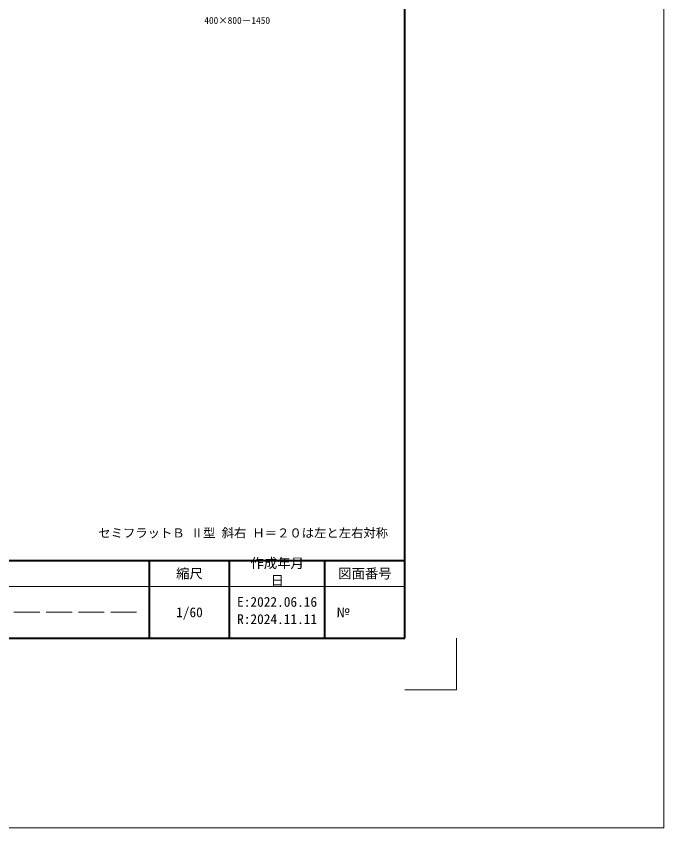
# Model space of a CAD drawing. Units: millimetres at full size; details may follow other scales. Extents: x -1809 to 57027, y -20349 to 17321.
# Drawn here: x 49499 to 57027, y -20349 to -10922 of the extents above; entities that cross this region are included whole.
import ezdxf
from ezdxf.enums import TextEntityAlignment as Align

# ---------------------------------------------------------------- set-up
doc = ezdxf.new("R2010")
doc.units = ezdxf.units.MM
doc.header["$LTSCALE"] = 50
doc.linetypes.add('DASHED', pattern=[7.5, 6, -1.5])
doc.layers.add('Defpoints_3', color=1, linetype='Continuous', lineweight=13)
doc.layers.add('図枠', color=7, linetype='Continuous', lineweight=5)
doc.layers.add('文字', color=7, linetype='Continuous')
doc.styles.add('ＭＳ ゴシック', font='')
doc.styles.add('ＭＳ 明朝', font='')
doc.styles.get('ＭＳ ゴシック').set_extended_font_data('MS Gothic')
doc.styles.get('ＭＳ 明朝').set_extended_font_data('MS Mincho')

msp = doc.modelspace()

# ---------------------------------------------------------------- linework, layer by layer
at = {"layer": 'Defpoints_3'}
for p in [(54618.24, -18146.05), (54018.24, -18746.05)]:
    msp.add_line(p, (54618.24, -18746.05), dxfattribs=at)
at = {"layer": '図枠', "color": 1, "lineweight": 20}
for p in [(57027.36, 17321.32), (-1809.12, -20349.36)]:
    msp.add_line(p, (57027.36, -20349.36), dxfattribs=at)
at = {"layer": '図枠', "lineweight": 40}
for p, q in [((54018.24, -18146.05), (54018.24, -1526.05)), ((30618.24, -17246.05), (54018.24, -17246.05)), ((51048.24, -18146.05), (51048.24, -17246.05)), ((51978.24, -18146.05), (51978.24, -17246.05)), ((53088.24, -18146.05), (53088.24, -17246.05)), ((30618.24, -18146.05), (54018.24, -18146.05))]:
    msp.add_line(p, q, dxfattribs=at)
at = {"layer": '図枠', "lineweight": 13}
msp.add_line((54018.24, -17546.05), (44193.24, -17546.05), dxfattribs=at)
at = {"layer": '図枠', "linetype": 'DASHED', "lineweight": 9}
msp.add_line((50898.24, -17846.05), (45543.24, -17846.05), dxfattribs=at)

# ---------------------------------------------------------------- texts
at = {"layer": '図枠', "style": 'ＭＳ ゴシック'}
for s, p in [('作成年月', (52222.44, -17218.35)), ('日', (52455.54, -17418.35)), ('E:2022.06.16', (52067.04, -17668.35)), ('R:2024.11.11', (52067.04, -17868.35))]:
    msp.add_text(s, height=113.9, dxfattribs=at).set_placement(p, align=Align.TOP_LEFT)
for s, p in [('縮尺', (51513.24, -17396.05)), ('図面番号', (53553.24, -17396.05)), ('1/60', (51513.24, -17846.05))]:
    msp.add_text(s, height=113.9, dxfattribs=at).set_placement(p, align=Align.MIDDLE_CENTER)
msp.add_text('№', height=113.9, dxfattribs=at).set_placement((53221.3, -17846.05), align=Align.MIDDLE_LEFT)
at = {"layer": '文字', "style": 'ＭＳ 明朝'}
for s, height, p in [('400×800－1450', 80.06, (52067.76, -10971.03)), ('セミフラットＢ Ⅱ型 斜右 Ｈ＝２０は左と左右対称', 105.1, (52137.71, -16924.56))]:
    msp.add_text(s, height=height, dxfattribs=at).set_placement(p, align=Align.MIDDLE_CENTER)

doc.saveas('drawing.dxf')
